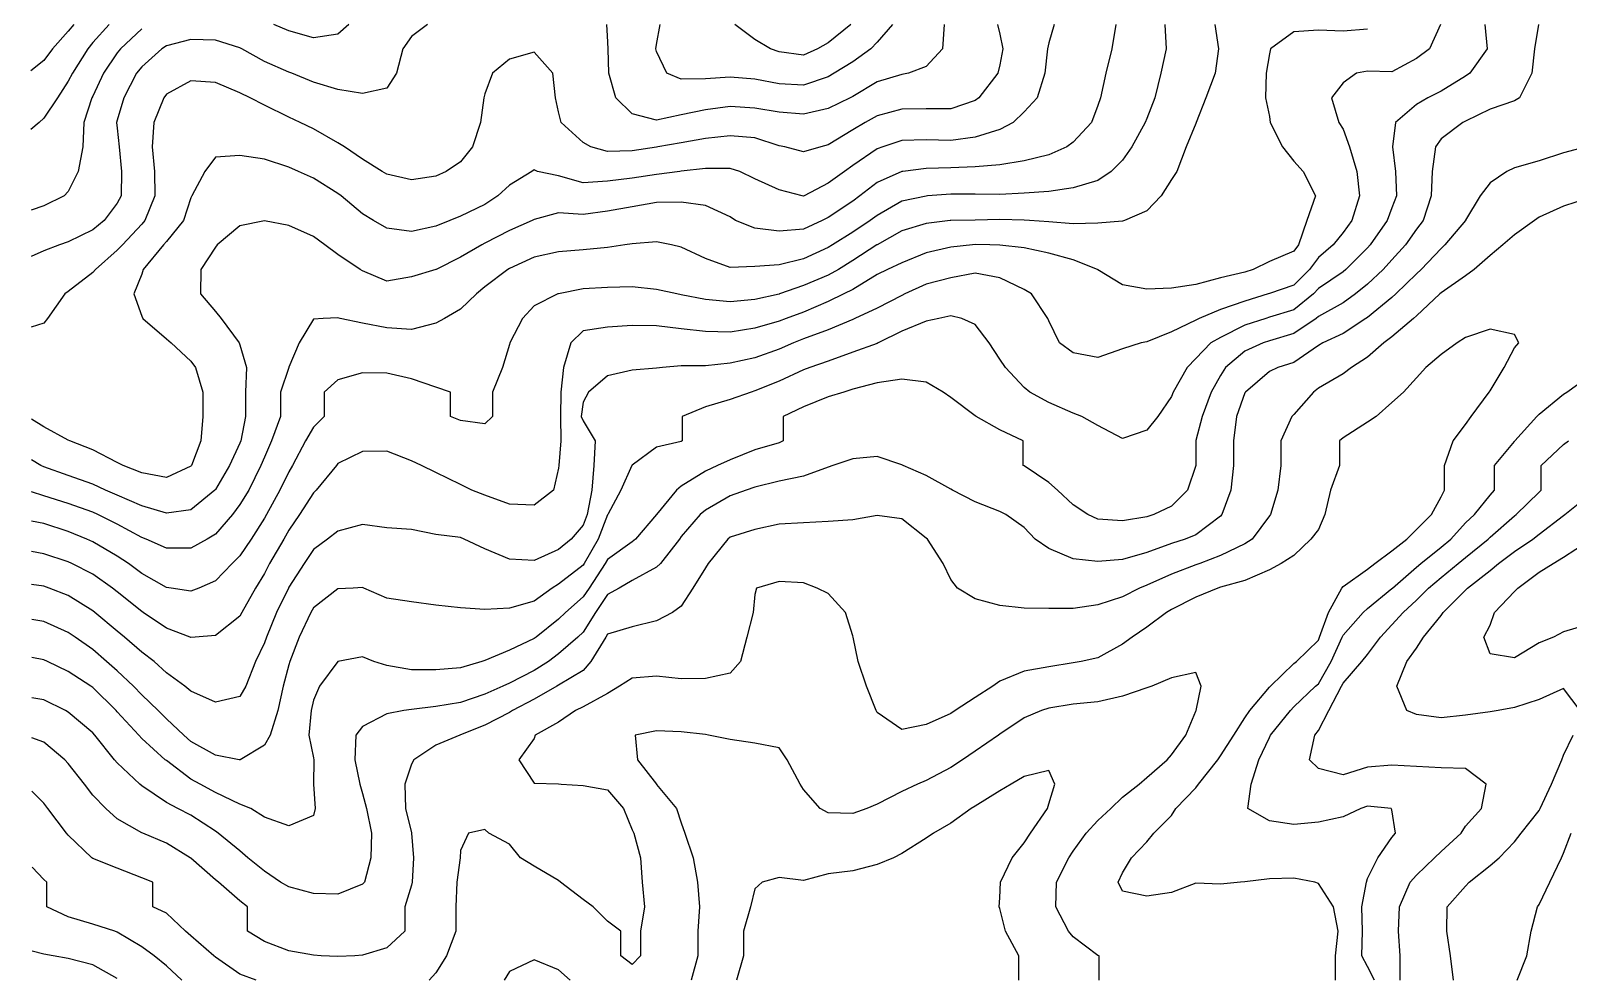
# Model space of a CAD drawing. Header units: inches. Extents: x 450896 to 463247, y 7386701 to 7399440.
# Drawn here: x 450913 to 452750, y 7387680 to 7388808 of the extents above; entities that cross this region are included whole.
import ezdxf

# ---------------------------------------------------------------- set-up
doc = ezdxf.new("R2010")
doc.units = ezdxf.units.IN
doc.header["$MEASUREMENT"] = 0

msp = doc.modelspace()

# ---------------------------------------------------------------- linework, layer by layer
for points, elevation in [([(450964.2, 7388815.4), (450957.7, 7388807.3), (450939, 7388786.2), (450928.4, 7388772.2), (450912.9, 7388759.9)], 380), ([(451006.4, 7388815.4), (450987, 7388793.8), (450980.9, 7388786.2), (450962.6, 7388756.9), (450957.7, 7388747.5), (450944.8, 7388727.6), (450928.4, 7388703.3), (450922.8, 7388698.3), (450913, 7388689.6)], 360), ([(451386.8, 7388815.4), (451367.7, 7388801), (451357.4, 7388786.2), (451349.8, 7388756.9), (451338.5, 7388739.1), (451309.2, 7388732.7), (451279.9, 7388737.7), (451250.6, 7388746.4), (451224.7, 7388756.9), (451221.3, 7388758.1), (451192, 7388771.2), (451165.2, 7388786.2), (451162.7, 7388787.4), (451133.5, 7388796.4), (451104.2, 7388797.4), (451074.9, 7388789.8), (451069.6, 7388786.2), (451045.6, 7388764.7), (451039.4, 7388756.9), (451024.2, 7388727.6), (451016.3, 7388701.1), (451015.5, 7388698.3), (451016.3, 7388691.3), (451018.7, 7388669), (451021.5, 7388639.7), (451021, 7388610.4), (451016.3, 7388601.9), (451000.6, 7388581.2), (450987, 7388569.9), (450957.7, 7388555.6), (450947.4, 7388551.9), (450928.4, 7388544.6), (450913.3, 7388537.9)], 320), ([(452067.9, 7388815.4), (452070.6, 7388803.5), (452074.4, 7388786.2), (452070.6, 7388767.1), (452068.4, 7388756.9), (452045.6, 7388727.6), (452041.4, 7388724.6), (452012.1, 7388714.4), (451982.8, 7388714.5), (451953.5, 7388714), (451924.2, 7388706.2), (451909.9, 7388698.3), (451894.9, 7388689.3), (451865.6, 7388671.3), (451856.8, 7388669), (451836.3, 7388663), (451813.7, 7388669), (451807.1, 7388670.4), (451777.8, 7388679.7), (451748.5, 7388682.4), (451719.2, 7388679.1), (451689.9, 7388674), (451662.1, 7388669), (451660.6, 7388668.7), (451631.3, 7388664.1), (451602, 7388663.6), (451582.2, 7388669), (451572.8, 7388674.4), (451546.6, 7388698.3), (451543.5, 7388710.8), (451540, 7388727.6), (451536.5, 7388756.9), (451514.2, 7388782.3), (451484.9, 7388774), (451464.4, 7388756.9), (451455.6, 7388732.5), (451454.3, 7388727.6), (451450.4, 7388698.3), (451440.6, 7388669), (451426.3, 7388651.3), (451409.4, 7388639.7), (451397, 7388634.1), (451367.7, 7388629.5), (451338.5, 7388636.3), (451332.8, 7388639.7), (451309.2, 7388654.4), (451287.6, 7388669), (451279.9, 7388673.7), (451250.6, 7388690.6), (451234.9, 7388698.3), (451221.3, 7388704.7), (451192, 7388718.8), (451174.9, 7388727.6), (451162.7, 7388733.6), (451133.5, 7388745.9), (451104.2, 7388748), (451074.9, 7388732), (451071.9, 7388727.6), (451059.8, 7388698.3), (451058, 7388669), (451060.7, 7388639.7), (451061.3, 7388610.4), (451049.2, 7388581.2), (451045.6, 7388576.7), (451022.5, 7388551.9), (451016.3, 7388545.4), (450990.1, 7388522.6), (450987, 7388519), (450957.7, 7388496.2), (450953.8, 7388493.3), (450933.1, 7388464), (450928.4, 7388458.5), (450913.4, 7388453.7)], 300), ([(452135.7, 7388815.4), (452129.2, 7388793.5), (452127.8, 7388786.2), (452124.5, 7388756.9), (452115.4, 7388727.6), (452099.9, 7388710.8), (452086.5, 7388698.3), (452070.6, 7388689.8), (452041.4, 7388680.5), (452012.1, 7388676.7), (451982.8, 7388677.5), (451953.5, 7388676.5), (451930.8, 7388669), (451924.2, 7388666.7), (451894.9, 7388646.7), (451885.1, 7388639.7), (451865.6, 7388625.5), (451837.1, 7388610.4), (451836.3, 7388610.1), (451834.6, 7388610.4), (451807.1, 7388617.7), (451777.8, 7388630.9), (451759.9, 7388639.7), (451748.5, 7388643.1), (451719.2, 7388643), (451689.9, 7388640), (451688.3, 7388639.7), (451660.6, 7388635.9), (451631.3, 7388631.5), (451602, 7388628.1), (451572.8, 7388626.2), (451543.5, 7388634.3), (451518.4, 7388639.7), (451514.2, 7388641.7), (451511.6, 7388639.7), (451484.9, 7388623.1), (451471, 7388610.4), (451455.6, 7388600.3), (451426.3, 7388586.4), (451413.7, 7388581.2), (451397, 7388574.3), (451367.7, 7388568), (451338.5, 7388571.8), (451322.2, 7388581.2), (451309.2, 7388588.9), (451283.7, 7388610.4), (451279.9, 7388613.4), (451250.6, 7388631.7), (451232.8, 7388639.7), (451221.3, 7388644.9), (451192, 7388654.2), (451162.7, 7388658.8), (451133.5, 7388656.6), (451120.7, 7388639.7), (451105.5, 7388610.4), (451104.2, 7388608.1), (451095.4, 7388581.2), (451074.9, 7388556.1), (451071.5, 7388551.9), (451047.4, 7388522.6), (451045.6, 7388516.8), (451036.1, 7388493.3), (451045.6, 7388466.8), (451046.9, 7388464), (451074.9, 7388439.5), (451080.7, 7388434.7), (451104.2, 7388412.9), (451109.6, 7388405.4), (451118.6, 7388376.1), (451118.6, 7388346.9), (451116.3, 7388317.6), (451105.1, 7388288.3), (451104.2, 7388287.3), (451074.9, 7388274.1), (451045.6, 7388279.5), (451023.3, 7388288.3), (451016.3, 7388291.9), (450987, 7388307.1), (450959.5, 7388317.6), (450957.7, 7388318.5), (450928.4, 7388334.3), (450913.6, 7388343.8)], 280), ([(452209.3, 7388815.4), (452204.3, 7388786.2), (452197.2, 7388756.9), (452190.8, 7388727.6), (452187.8, 7388718.4), (452180.3, 7388698.3), (452158.5, 7388674.7), (452150.8, 7388669), (452129.2, 7388659.6), (452099.9, 7388652.4), (452070.6, 7388647.5), (452041.4, 7388645), (452012.1, 7388643.8), (451982.8, 7388643.3), (451954.7, 7388639.7), (451953.5, 7388639.6), (451924.2, 7388626.3), (451903.3, 7388610.4), (451894.9, 7388604.3), (451865.6, 7388584.8), (451858.5, 7388581.2), (451836.3, 7388570.6), (451807.1, 7388568.3), (451777.8, 7388571.7), (451754.8, 7388581.2), (451748.5, 7388585.6), (451719.2, 7388598.9), (451689.9, 7388603), (451660.6, 7388602.4), (451631.3, 7388597.5), (451602, 7388592.3), (451572.8, 7388588.1), (451543.5, 7388590.2), (451514.2, 7388582.4), (451511.8, 7388581.2), (451484.9, 7388569.1), (451455.6, 7388553.8), (451451.8, 7388551.9), (451426.3, 7388537.2), (451397.3, 7388522.6), (451397, 7388522.4), (451367.7, 7388513.6), (451338.5, 7388508.7), (451309.2, 7388521), (451306.3, 7388522.6), (451279.9, 7388540.3), (451264.4, 7388551.9), (451250.6, 7388561.9), (451221.3, 7388575.1), (451192, 7388580.7), (451162.7, 7388574.8), (451135.8, 7388551.9), (451133.5, 7388549.2), (451116.1, 7388522.6), (451115.9, 7388493.3), (451133.5, 7388472.5), (451140.2, 7388464), (451161.8, 7388434.7), (451162.7, 7388432.3), (451170.5, 7388405.4), (451169.5, 7388376.1), (451169.5, 7388346.9), (451163.9, 7388317.6), (451162.7, 7388314.8), (451150.4, 7388288.3), (451133.5, 7388259.6), (451132.9, 7388259), (451104.2, 7388235.5), (451074.9, 7388231.2), (451045.6, 7388240), (451016.3, 7388252.9), (451002.3, 7388259), (450987, 7388266), (450957.7, 7388276.5), (450928.4, 7388286.7), (450925, 7388288.3), (450913.6, 7388294.9)], 260), ([(452268, 7388815.4), (452269.4, 7388786.2), (452263, 7388756.9), (452255.8, 7388727.6), (452246.4, 7388703), (452244.5, 7388698.3), (452228.5, 7388669), (452217.1, 7388653.3), (452203.6, 7388639.7), (452187.8, 7388629), (452158.5, 7388619.9), (452129.2, 7388615.8), (452099.9, 7388613.7), (452070.6, 7388612.2), (452041.4, 7388612.4), (452012.1, 7388612.7), (451984.3, 7388610.4), (451982.8, 7388610.3), (451953.5, 7388604.2), (451924.2, 7388587.2), (451915.9, 7388581.2), (451894.9, 7388567.2), (451870.7, 7388551.9), (451865.6, 7388548.7), (451836.3, 7388535.3), (451807.1, 7388527.9), (451777.8, 7388525.9), (451748.5, 7388524.9), (451719.2, 7388535.8), (451689.9, 7388549.2), (451678.3, 7388551.9), (451660.6, 7388555.4), (451631.3, 7388553.1), (451622.7, 7388551.9), (451602, 7388548.8), (451572.8, 7388546), (451543.5, 7388543.6), (451514.2, 7388537.2), (451484.9, 7388523.6), (451482.9, 7388522.6), (451455.6, 7388501.7), (451445.5, 7388493.3), (451426.3, 7388474.9), (451407.3, 7388464), (451397, 7388458.2), (451367.7, 7388450.7), (451338.5, 7388452.6), (451309.2, 7388458.5), (451282.7, 7388464), (451279.9, 7388464.7), (451262.2, 7388464), (451250.6, 7388463.1), (451233.4, 7388434.7), (451221.3, 7388405.7), (451221.2, 7388405.4), (451211.4, 7388376.1), (451211.4, 7388346.9), (451200.6, 7388317.6), (451192, 7388298.3), (451187.7, 7388288.3), (451173.3, 7388259), (451162.7, 7388241.6), (451153.8, 7388229.7), (451133.5, 7388206.1), (451123.8, 7388200.4), (451104.2, 7388189.7), (451074.9, 7388189.6), (451050.7, 7388200.4), (451045.6, 7388202.4), (451016.3, 7388218.1), (450993.1, 7388229.7), (450987, 7388232.4), (450957.7, 7388242.7), (450928.4, 7388251.9), (450913.7, 7388256.9)], 240), ([(452327.7, 7388815.4), (452332, 7388786.2), (452328, 7388756.9), (452317, 7388727.6), (452305.4, 7388698.3), (452304.9, 7388697.1), (452293.3, 7388669), (452282.2, 7388639.7), (452275.7, 7388629.9), (452263.3, 7388610.4), (452246.4, 7388592.5), (452219.8, 7388581.2), (452217.1, 7388580.4), (452187.8, 7388577.9), (452158.5, 7388577.2), (452129.2, 7388579.4), (452106.1, 7388581.2), (452099.9, 7388581.6), (452070.6, 7388582.2), (452041.4, 7388581.6), (452012.1, 7388581.2), (452011.4, 7388581.2), (451982.8, 7388577.5), (451953.5, 7388568.5), (451924.2, 7388552.1), (451923.8, 7388551.9), (451894.9, 7388533.1), (451877.9, 7388522.6), (451865.6, 7388515.6), (451836.3, 7388503.3), (451807.4, 7388493.3), (451807.1, 7388493.2), (451777.8, 7388486.5), (451748.5, 7388483.9), (451719.2, 7388486.7), (451689.9, 7388492.4), (451684.6, 7388493.3), (451660.6, 7388498.7), (451631.3, 7388501.7), (451602, 7388501.1), (451572.8, 7388499.3), (451543.5, 7388493.5), (451542.8, 7388493.3), (451514.2, 7388478.9), (451500.4, 7388464), (451485.4, 7388434.7), (451484.9, 7388432.7), (451476.4, 7388405.4), (451464.5, 7388376.1), (451464.5, 7388346.9), (451455.6, 7388338), (451426.3, 7388341.9), (451414.5, 7388346.9), (451414.5, 7388376.1), (451397, 7388382), (451367.7, 7388392), (451338.5, 7388398.6), (451309.2, 7388399), (451279.9, 7388390.5), (451263.5, 7388376.1), (451263.5, 7388346.9), (451250.6, 7388334), (451241.2, 7388317.6), (451225.7, 7388288.3), (451221.3, 7388280.7), (451210.4, 7388259), (451194.5, 7388229.7), (451192, 7388225.4), (451176.4, 7388200.4), (451162.7, 7388180.5), (451153.7, 7388171.1), (451133.5, 7388150.3), (451113.6, 7388141.8), (451104.2, 7388138.3), (451080.6, 7388141.8), (451074.9, 7388142.6), (451045.6, 7388159.4), (451029.7, 7388171.1), (451016.3, 7388179.9), (450987, 7388197.2), (450979.9, 7388200.4), (450957.7, 7388209.4), (450928.4, 7388218.8), (450913.8, 7388221.8)], 220), ([(452597, 7388815.4), (452583.9, 7388786.2), (452568.5, 7388774.5), (452539.2, 7388758.8), (452509.9, 7388759.3), (452497, 7388756.9), (452480.7, 7388745.4), (452467, 7388727.6), (452475.6, 7388698.3), (452480.7, 7388690), (452488.5, 7388669), (452497.4, 7388639.7), (452500.3, 7388610.4), (452491.2, 7388581.2), (452480.7, 7388566.7), (452468.8, 7388551.9), (452451.4, 7388536.8), (452440.5, 7388522.6), (452422.1, 7388503.6), (452392.8, 7388493.9), (452391.3, 7388493.3), (452363.5, 7388484.5), (452334.2, 7388474.6), (452308.8, 7388464), (452304.9, 7388462.1), (452275.7, 7388448.1), (452246.4, 7388436.1), (452239.6, 7388434.7), (452217.1, 7388427.8), (452187.8, 7388417.4), (452158.5, 7388423), (452141.9, 7388434.7), (452129.2, 7388461.1), (452128.2, 7388464), (452108.4, 7388493.3), (452099.9, 7388498.6), (452070.6, 7388512.4), (452041.4, 7388518), (452012.1, 7388512.7), (451982.8, 7388504.8), (451957.3, 7388493.3), (451953.5, 7388491.5), (451924.2, 7388476.3), (451897.4, 7388464), (451894.9, 7388462.9), (451865.6, 7388450.3), (451836.3, 7388439.5), (451824, 7388434.7), (451807.1, 7388427.4), (451777.8, 7388417), (451748.5, 7388410.5), (451719.2, 7388407.5), (451689.9, 7388407.2), (451667.7, 7388405.4), (451660.6, 7388404.7), (451631.3, 7388402.3), (451602, 7388395.4), (451579.4, 7388376.1), (451572.8, 7388364.1), (451570.4, 7388346.9), (451572.8, 7388341.7), (451587.1, 7388317.6), (451585.5, 7388288.3), (451583.1, 7388259), (451577.7, 7388229.7), (451572.8, 7388216.9), (451558.6, 7388200.4), (451543.5, 7388188.1), (451514.2, 7388174.8), (451484.9, 7388176.4), (451455.6, 7388188.9), (451430.9, 7388200.4), (451426.3, 7388202.1), (451397, 7388205.7), (451367.7, 7388211.7), (451338.5, 7388213.9), (451309.2, 7388217.8), (451279.9, 7388209.8), (451267.3, 7388200.4), (451250.6, 7388187.9), (451239.4, 7388171.1), (451221.3, 7388142.9), (451220.8, 7388141.8), (451206.5, 7388112.6), (451194.5, 7388083.3), (451192, 7388076.4), (451181.5, 7388054), (451169.7, 7388024.7), (451162.7, 7388012.3), (451133.5, 7388005.7), (451104.2, 7388018.8), (451097, 7388024.7), (451074.9, 7388040.6), (451060.2, 7388054), (451045.6, 7388065.4), (451025.1, 7388083.3), (451016.3, 7388090.5), (450989.6, 7388112.6), (450987, 7388114.6), (450957.7, 7388132.9), (450935.1, 7388141.8), (450928.4, 7388144.2), (450913.9, 7388146.3)], 180), ([(452650.1, 7388815.4), (452653.1, 7388786.2), (452632.4, 7388756.9), (452627.1, 7388753.5), (452597.8, 7388735.7), (452582, 7388727.6), (452568.5, 7388719.5), (452543.4, 7388698.3), (452539.9, 7388669), (452543.3, 7388639.7), (452544.6, 7388610.4), (452539.2, 7388596.1), (452533.6, 7388581.2), (452513.3, 7388551.9), (452509.9, 7388548.3), (452484.2, 7388522.6), (452480.7, 7388519.6), (452451.4, 7388499.6), (452445.3, 7388493.3), (452422.1, 7388474.1), (452392.8, 7388465.5), (452388.3, 7388464), (452363.5, 7388455.8), (452334.2, 7388441.4), (452322.6, 7388434.7), (452304.9, 7388416.3), (452294.5, 7388405.4), (452277.8, 7388376.1), (452275.7, 7388370.6), (452259.5, 7388346.9), (452246.4, 7388330.5), (452217.1, 7388320.5), (452187.8, 7388336), (452168.6, 7388346.9), (452158.5, 7388350.7), (452129.2, 7388363.5), (452106.7, 7388376.1), (452099.9, 7388381.5), (452077.6, 7388405.4), (452070.6, 7388415.4), (452057.8, 7388434.7), (452041.4, 7388456.6), (452025.2, 7388464), (452012.1, 7388467), (451998, 7388464), (451982.8, 7388460.6), (451953.5, 7388449), (451925.5, 7388434.7), (451924.2, 7388434.1), (451894.9, 7388423.8), (451865.6, 7388412.9), (451843.7, 7388405.4), (451836.3, 7388402.7), (451807.1, 7388389.2), (451777.8, 7388377.5), (451773.5, 7388376.1), (451748.5, 7388367.1), (451719.2, 7388358.2), (451691.1, 7388346.9), (451691.1, 7388317.6), (451689.9, 7388317.1), (451660.6, 7388310.2), (451631.3, 7388288.8), (451631, 7388288.3), (451618, 7388259), (451602.5, 7388229.7), (451602, 7388229.2), (451590.7, 7388200.4), (451574, 7388171.1), (451572.8, 7388169.2), (451543.5, 7388146.5), (451536, 7388141.8), (451514.2, 7388126.2), (451484.9, 7388118), (451455.6, 7388116.2), (451426.3, 7388118.2), (451397, 7388121.6), (451367.7, 7388125.2), (451338.5, 7388129.6), (451310.9, 7388141.8), (451309.2, 7388142.5), (451298.2, 7388141.8), (451279.9, 7388140.8), (451250.6, 7388118.2), (451247.4, 7388112.6), (451233.5, 7388083.3), (451222.4, 7388054), (451221.3, 7388050.2), (451214.5, 7388024.7), (451208.1, 7387995.4), (451198.8, 7387966.1), (451192, 7387954), (451163.2, 7387936.8), (451162.7, 7387936.7), (451162, 7387936.8), (451133.5, 7387942.3), (451104.2, 7387958.5), (451095.7, 7387966.1), (451074.9, 7387985.7), (451065, 7387995.4), (451045.6, 7388014.4), (451035.8, 7388024.7), (451016.3, 7388043.1), (451003.5, 7388054), (450987, 7388068.3), (450965.9, 7388083.3), (450957.7, 7388088.8), (450928.4, 7388101.8), (450914, 7388104.3)], 160), ([(452714.2, 7388815.4), (452709.3, 7388786.2), (452706.4, 7388756.9), (452691.4, 7388727.6), (452685.7, 7388724.2), (452656.4, 7388714.1), (452627.1, 7388699.8), (452623.9, 7388698.3), (452597.8, 7388678.6), (452591.3, 7388669), (452587.4, 7388639.7), (452585.9, 7388610.4), (452576.5, 7388581.2), (452568.5, 7388570.5), (452555.5, 7388551.9), (452539.2, 7388534.1), (452528.6, 7388522.6), (452509.9, 7388504.9), (452495.7, 7388493.3), (452480.7, 7388482.8), (452451.4, 7388466.3), (452448.5, 7388464), (452422.1, 7388445.9), (452392.8, 7388437.2), (452385.4, 7388434.7), (452363.5, 7388425), (452340.2, 7388405.4), (452334.2, 7388395.8), (452323, 7388376.1), (452312.4, 7388346.9), (452304.9, 7388318.3), (452304.7, 7388317.6), (452304.7, 7388288.3), (452294.8, 7388259), (452275.7, 7388239.8), (452254.5, 7388229.7), (452246.4, 7388227.1), (452217.1, 7388222.2), (452187.8, 7388224.1), (452175.8, 7388229.7), (452158.5, 7388241.4), (452139.4, 7388259), (452129.2, 7388267.9), (452099.9, 7388287.7), (452098.6, 7388288.3), (452098.6, 7388317.6), (452070.6, 7388330.9), (452042.6, 7388346.9), (452041.4, 7388347.8), (452012.1, 7388369.6), (452003, 7388376.1), (451982.8, 7388388), (451953.5, 7388391.5), (451924.2, 7388386.9), (451894.9, 7388379.4), (451884.2, 7388376.1), (451865.6, 7388370.3), (451836.3, 7388358.3), (451811.8, 7388346.9), (451811.8, 7388317.6), (451807.1, 7388315.5), (451777.8, 7388307), (451748.5, 7388295.1), (451733.2, 7388288.3), (451719.2, 7388281.4), (451689.9, 7388263.6), (451684.4, 7388259), (451660.6, 7388229.9), (451660.5, 7388229.7), (451635.3, 7388200.4), (451631.3, 7388197.2), (451602, 7388176.1), (451599.3, 7388171.1), (451579.9, 7388141.8), (451572.8, 7388131.2), (451551.8, 7388112.6), (451543.5, 7388104.5), (451516.7, 7388083.3), (451514.2, 7388081.4), (451484.9, 7388067.5), (451455.6, 7388055.2), (451451.7, 7388054), (451426.3, 7388046.7), (451397, 7388044.1), (451367.7, 7388044.2), (451338.5, 7388049.3), (451322.9, 7388054), (451309.2, 7388059.6), (451279.9, 7388054), (451279.9, 7388054), (451257.7, 7388024.7), (451250.6, 7388007.8), (451247.9, 7387995.4), (451245.2, 7387966.1), (451250.6, 7387939), (451251.1, 7387936.8), (451250.9, 7387907.5), (451252.7, 7387878.3), (451250.6, 7387870.2), (451221.3, 7387857.9), (451192, 7387868.1), (451175.8, 7387878.3), (451162.7, 7387883.7), (451133.5, 7387897.7), (451115.2, 7387907.5), (451104.2, 7387913.4), (451074.9, 7387935.8), (451073.6, 7387936.8), (451045.6, 7387962.2), (451042, 7387966.1), (451016.3, 7387994.1), (451015, 7387995.4), (450987, 7388022.9), (450984.6, 7388024.7), (450957.7, 7388042.2), (450933.1, 7388054), (450928.4, 7388056.2), (450914, 7388058.8)], 140), ([(451292.9, 7388815.4), (451279.9, 7388803.5), (451250.6, 7388799.3), (451221.3, 7388807.6), (451203.5, 7388815.4)], 340), ([(452004.3, 7388815.4), (452002, 7388786.2), (451982.8, 7388765), (451961.6, 7388756.9), (451953.5, 7388755.4), (451924.2, 7388746.7), (451894.9, 7388729.3), (451891.7, 7388727.6), (451865.6, 7388714.8), (451836.3, 7388708.1), (451807.1, 7388710.5), (451777.8, 7388715.1), (451748.5, 7388717.3), (451719.2, 7388713.2), (451689.9, 7388707.3), (451660.6, 7388701.1), (451631.3, 7388708.5), (451611.9, 7388727.6), (451603.4, 7388756.9), (451602.8, 7388786.2), (451602, 7388801.8), (451601.2, 7388815.4)], 320), ([(451942.5, 7388815.4), (451924.2, 7388794.2), (451916.5, 7388786.2), (451894.9, 7388770.8), (451872.7, 7388756.9), (451865.6, 7388752.9), (451836.3, 7388742.7), (451807.1, 7388744.4), (451777.8, 7388749.8), (451748.5, 7388752.3), (451719.2, 7388750.5), (451689.9, 7388749.9), (451672.7, 7388756.9), (451660.6, 7388782.8), (451659.9, 7388786.2), (451660.6, 7388791.5), (451664.8, 7388815.4)], 340), ([(451892.5, 7388815.4), (451865.6, 7388793.4), (451852.9, 7388786.2), (451836.3, 7388778.7), (451807.1, 7388782.4), (451796.6, 7388786.2), (451777.8, 7388797.3), (451754.1, 7388815.4)], 360), ([(451045.6, 7388810.2), (451020, 7388786.2), (451016.3, 7388781.5), (451000, 7388756.9), (450987, 7388729.8), (450985.9, 7388727.6), (450976.2, 7388698.3), (450975.1, 7388669), (450969.5, 7388639.7), (450957.7, 7388615.7), (450953, 7388610.4), (450928.4, 7388598.7), (450913.2, 7388593.5)], 340), ([(452509.9, 7388809.5), (452480.7, 7388807.2), (452451.4, 7388808.4), (452422.1, 7388806.4), (452394.2, 7388786.2), (452392.8, 7388780.3), (452388.8, 7388756.9), (452388, 7388727.6), (452392.8, 7388705.2), (452393.8, 7388698.3), (452408.2, 7388669), (452422.1, 7388651.8), (452433, 7388639.7), (452447.9, 7388610.4), (452437.5, 7388581.2), (452427.6, 7388551.9), (452422.1, 7388544.3), (452392.8, 7388532.1), (452373.2, 7388522.6), (452363.5, 7388519.3), (452334.2, 7388512.4), (452304.9, 7388504.4), (452275.7, 7388500), (452246.4, 7388498.9), (452217.1, 7388504.2), (452187.8, 7388522.2), (452187.3, 7388522.6), (452158.5, 7388534), (452129.2, 7388542), (452099.9, 7388548.3), (452070.6, 7388551.6), (452058.6, 7388551.9), (452041.4, 7388552.2), (452037.9, 7388551.9), (452012.1, 7388549.2), (451982.8, 7388542.6), (451953.5, 7388530.3), (451936.6, 7388522.6), (451924.2, 7388516.6), (451894.9, 7388498.7), (451884.4, 7388493.3), (451865.6, 7388484.1), (451836.3, 7388471.7), (451815.5, 7388464), (451807.1, 7388460.8), (451777.8, 7388452.3), (451748.5, 7388447.7), (451719.2, 7388448.4), (451689.9, 7388451.6), (451660.6, 7388455.3), (451631.3, 7388455.4), (451602, 7388453.5), (451572.8, 7388449.2), (451558.1, 7388434.7), (451549.4, 7388405.4), (451546.2, 7388376.1), (451545.8, 7388346.9), (451546.3, 7388317.6), (451543.9, 7388288.3), (451543.5, 7388285.1), (451537.4, 7388259), (451514.2, 7388240.8), (451484.9, 7388242.1), (451455.6, 7388252.9), (451439.9, 7388259), (451426.3, 7388265.6), (451397, 7388280.1), (451379.6, 7388288.3), (451367.7, 7388293.9), (451338.5, 7388305.5), (451309.2, 7388305), (451279.9, 7388290.5), (451278, 7388288.3), (451253.9, 7388259), (451250.6, 7388255.7), (451234.1, 7388229.7), (451221.3, 7388211.2), (451215.1, 7388200.4), (451198.2, 7388171.1), (451192, 7388159.2), (451181.5, 7388141.8), (451165.2, 7388112.6), (451162.7, 7388108.2), (451133.5, 7388085), (451109.4, 7388083.3), (451104.2, 7388082.9), (451103.5, 7388083.3), (451074.9, 7388094.1), (451047.4, 7388112.6), (451045.6, 7388113.7), (451016.3, 7388137.3), (451010.6, 7388141.8), (450987, 7388158.5), (450962.1, 7388171.1), (450957.7, 7388173.1), (450928.4, 7388182.6), (450913.8, 7388185.6)], 200), ([(452771.3, 7388669), (452744.2, 7388661.7), (452715, 7388652.4), (452685.7, 7388643.9), (452676.4, 7388639.7), (452656.4, 7388625.9), (452644.7, 7388610.4), (452627.1, 7388581.4), (452627, 7388581.2), (452602.4, 7388551.9), (452597.8, 7388547.7), (452573.9, 7388522.6), (452568.5, 7388517.5), (452543.9, 7388493.3), (452539.2, 7388489), (452509.9, 7388465.3), (452508.1, 7388464), (452480.7, 7388446.2), (452456.5, 7388434.7), (452451.4, 7388431.8), (452422.1, 7388411.5), (452402.8, 7388405.4), (452392.8, 7388400.7), (452364.2, 7388376.1), (452363.5, 7388375), (452353.3, 7388346.9), (452349.9, 7388317.6), (452349.9, 7388288.3), (452346.5, 7388259), (452336.1, 7388229.7), (452334.2, 7388227.8), (452304.9, 7388205.4), (452292.2, 7388200.4), (452275.7, 7388194.9), (452246.4, 7388184.3), (452217.1, 7388176), (452187.8, 7388173.6), (452158.5, 7388176.9), (452129.2, 7388189), (452113, 7388200.4), (452099.9, 7388214.1), (452077.9, 7388229.7), (452070.6, 7388233.2), (452041.4, 7388244.9), (452014.3, 7388259), (452012.1, 7388260), (451982.8, 7388276.2), (451955.1, 7388288.3), (451953.5, 7388289), (451924.2, 7388299), (451894.9, 7388296.4), (451871.1, 7388288.3), (451865.6, 7388286.4), (451836.3, 7388275.7), (451807.1, 7388269.7), (451777.8, 7388262.6), (451767.8, 7388259), (451748.5, 7388252.1), (451719.2, 7388234.8), (451712.7, 7388229.7), (451689.9, 7388203.5), (451687.9, 7388200.4), (451665.4, 7388171.1), (451660.6, 7388166.7), (451631.3, 7388150.8), (451615.7, 7388141.8), (451602, 7388134.3), (451587.8, 7388112.6), (451572.8, 7388089.3), (451566.6, 7388083.3), (451543.5, 7388063.1), (451531.4, 7388054), (451514.2, 7388043.2), (451484.9, 7388028.3), (451477.1, 7388024.7), (451455.6, 7388015), (451426.3, 7388005.2), (451397, 7388000.5), (451367.7, 7387996.8), (451358.6, 7387995.4), (451338.5, 7387991.5), (451309.2, 7387976.3), (451301.3, 7387966.1), (451299.9, 7387936.8), (451305.9, 7387907.5), (451309.2, 7387896.4), (451314.2, 7387878.3), (451320.1, 7387849), (451319.4, 7387819.7), (451311.6, 7387790.4), (451309.2, 7387787.9), (451279.9, 7387775.9), (451250.6, 7387776.8), (451221.3, 7387784.8), (451211.3, 7387790.4), (451192, 7387803.4), (451172.2, 7387819.7), (451162.7, 7387827.7), (451136.8, 7387849), (451133.5, 7387851.2), (451104.2, 7387870.5), (451088.7, 7387878.3), (451074.9, 7387885.5), (451045.6, 7387905.4), (451043.1, 7387907.5), (451016.3, 7387932.9), (451012.8, 7387936.8), (450989.5, 7387966.1), (450987, 7387968.8), (450957.7, 7387993.6), (450954.5, 7387995.4), (450928.4, 7388008.1), (450914.1, 7388010.8)], 120), ([(452773.5, 7388607.9), (452744.2, 7388598.2), (452715, 7388584.9), (452709.4, 7388581.2), (452685.7, 7388563.9), (452671.7, 7388551.9), (452656.4, 7388539.4), (452637.2, 7388522.6), (452627.1, 7388515.1), (452597.8, 7388494.8), (452596.2, 7388493.3), (452568.5, 7388467), (452565.1, 7388464), (452539.2, 7388442.1), (452529.3, 7388434.7), (452509.9, 7388417.7), (452491, 7388405.4), (452480.7, 7388397.9), (452451.4, 7388380.8), (452445.6, 7388376.1), (452422.1, 7388349.3), (452419.4, 7388346.9), (452406.3, 7388317.6), (452406.3, 7388288.3), (452402.8, 7388259), (452394.2, 7388229.7), (452392.8, 7388228), (452372.3, 7388200.4), (452363.5, 7388194.8), (452334.2, 7388180.8), (452309.5, 7388171.1), (452304.9, 7388169.5), (452275.7, 7388158.4), (452246.4, 7388145.5), (452237.4, 7388141.8), (452217.1, 7388131.2), (452187.8, 7388121.7), (452158.5, 7388117.4), (452129.2, 7388117.4), (452099.9, 7388117.7), (452070.6, 7388121.2), (452041.4, 7388128.8), (452020, 7388141.8), (452012.1, 7388152.2), (452002.8, 7388171.1), (451984.1, 7388200.4), (451982.8, 7388201.3), (451953.5, 7388224.5), (451924.2, 7388228.7), (451894.9, 7388223.4), (451865.6, 7388221.4), (451836.3, 7388219.6), (451807.1, 7388218), (451777.8, 7388211.8), (451748.5, 7388202.7), (451745.6, 7388200.4), (451722.2, 7388171.1), (451719.2, 7388166.1), (451703.8, 7388141.8), (451689.9, 7388120.4), (451679.5, 7388112.6), (451660.6, 7388102.5), (451631.3, 7388095.5), (451602, 7388086.6), (451600, 7388083.3), (451581.9, 7388054), (451572.8, 7388043.4), (451543.5, 7388025.9), (451541.5, 7388024.7), (451514.2, 7388009), (451488.6, 7387995.4), (451484.9, 7387993.1), (451455.6, 7387978.2), (451426.3, 7387966.3), (451425.6, 7387966.1), (451397, 7387954.1), (451370.6, 7387936.8), (451367.7, 7387931.4), (451359.9, 7387907.5), (451360.5, 7387878.3), (451367.7, 7387849.3), (451367.8, 7387849), (451370.3, 7387819.7), (451368.7, 7387790.4), (451367.7, 7387786.7), (451359.7, 7387761.1), (451359.7, 7387731.8), (451338.5, 7387711.8), (451309.2, 7387703.1), (451300.2, 7387702.5), (451279.9, 7387701.5), (451259.8, 7387702.5), (451250.6, 7387703.1), (451221.3, 7387708.2), (451192, 7387719.4), (451171.8, 7387731.8), (451171.8, 7387761.1), (451162.7, 7387768.1), (451137.1, 7387790.4), (451133.5, 7387793.4), (451104.2, 7387819.1), (451103.4, 7387819.7), (451074.9, 7387837), (451046.7, 7387849), (451045.6, 7387849.5), (451016.3, 7387866), (451002.7, 7387878.3), (450987, 7387894.5), (450977, 7387907.5), (450957.7, 7387932.2), (450953.6, 7387936.8), (450928.4, 7387957.8), (450914.2, 7387962.7)], 100), ([(452471.8, 7387673.2), (452471.8, 7387702.5), (452475.1, 7387731.8), (452469.3, 7387761.1), (452451.4, 7387788.8), (452447.1, 7387790.4), (452422.1, 7387795.4), (452392.8, 7387794.3), (452363.5, 7387790.8), (452358.3, 7387790.4), (452334.2, 7387788.2), (452304.9, 7387789.2), (452275.7, 7387778.2), (452246.4, 7387773.8), (452217.1, 7387779.7), (452211.9, 7387790.4), (452217.1, 7387801.5), (452227.9, 7387819.7), (452246.4, 7387838.7), (452254.7, 7387849), (452275.7, 7387870), (452280.9, 7387878.3), (452304.9, 7387903.3), (452308.2, 7387907.5), (452331.1, 7387936.8), (452334.2, 7387941.3), (452350.1, 7387966.1), (452363.5, 7387986.7), (452369.2, 7387995.4), (452392.8, 7388023.4), (452394, 7388024.7), (452422.1, 7388051.6), (452425.1, 7388054), (452451.4, 7388079.7), (452452.8, 7388083.3), (452463.4, 7388112.6), (452479.3, 7388141.8), (452480.7, 7388143.8), (452509.9, 7388164.5), (452518.8, 7388171.1), (452539.2, 7388186.4), (452557, 7388200.4), (452568.5, 7388212), (452586.5, 7388229.7), (452597.8, 7388251), (452602.1, 7388259), (452602.1, 7388288.3), (452612.4, 7388317.6), (452627.1, 7388337.4), (452633.8, 7388346.9), (452655.5, 7388376.1), (452656.4, 7388377.6), (452673.3, 7388405.4), (452685.7, 7388428.7), (452690.9, 7388434.7), (452685.7, 7388444.8), (452656.4, 7388451.1), (452627.1, 7388441.3), (452617.2, 7388434.7), (452597.8, 7388421.1), (452579.8, 7388405.4), (452568.5, 7388393.1), (452553.1, 7388376.1), (452539.2, 7388363.7), (452520.5, 7388346.9), (452509.9, 7388340.2), (452480.7, 7388321.3), (452476.3, 7388317.6), (452476.3, 7388288.3), (452465.6, 7388259), (452459, 7388229.7), (452451.4, 7388211.9), (452442.2, 7388200.4), (452422.1, 7388180.8), (452406.9, 7388171.1), (452392.8, 7388163.8), (452363.5, 7388150.9), (452334.2, 7388142.8), (452331.2, 7388141.8), (452304.9, 7388130.9), (452275.7, 7388116.1), (452269.7, 7388112.6), (452246.4, 7388095.3), (452228.7, 7388083.3), (452217.1, 7388074.8), (452187.8, 7388058.3), (452168, 7388054), (452158.5, 7388052.4), (452129.2, 7388047.8), (452099.9, 7388042.5), (452070.6, 7388030.4), (452062.2, 7388024.7), (452041.4, 7388011), (452017.5, 7387995.4), (452012.1, 7387991.8), (451982.8, 7387978.7), (451953.5, 7387972.9), (451924.2, 7387993.2), (451923, 7387995.4), (451911.4, 7388024.7), (451901.6, 7388054), (451895.3, 7388083.3), (451894.9, 7388084.8), (451886.4, 7388112.6), (451865.6, 7388135.4), (451852.5, 7388141.8), (451836.3, 7388148.2), (451807.1, 7388149.5), (451780, 7388141.8), (451777.8, 7388134.1), (451776, 7388112.6), (451768.6, 7388083.3), (451760.8, 7388054), (451748.5, 7388040.2), (451719.2, 7388033.9), (451689.9, 7388033.5), (451660.6, 7388036.4), (451631.3, 7388034.2), (451616.4, 7388024.7), (451602, 7388015.9), (451572.8, 7388000), (451563.9, 7387995.4), (451543.5, 7387981.5), (451515.7, 7387966.1), (451514.2, 7387962), (451496.1, 7387936.8), (451514.2, 7387908.7), (451543.5, 7387907.9), (451546.8, 7387907.5), (451572.8, 7387905.8), (451602, 7387900.9), (451621.1, 7387878.3), (451631.3, 7387853), (451633.6, 7387849), (451641.2, 7387819.7), (451643.5, 7387790.4), (451646.1, 7387761.1), (451641.3, 7387731.8), (451641.3, 7387702.5), (451631.3, 7387692), (451618, 7387702.5), (451618, 7387731.8), (451602, 7387743.9), (451584.9, 7387761.1), (451572.8, 7387769.9), (451546, 7387790.4), (451543.5, 7387792.3), (451514.2, 7387809.4), (451498, 7387819.7), (451484.9, 7387835.7), (451460.3, 7387849), (451455.6, 7387853.2), (451435.8, 7387849), (451426.3, 7387828.2), (451426.1, 7387819.7), (451421.9, 7387790.4), (451420.8, 7387761.1), (451420.8, 7387731.8), (451409.6, 7387702.5), (451397, 7387682.1), (451389, 7387673.2)], 80), ([(452518.4, 7387673.2), (452509.9, 7387689.8), (452503.3, 7387702.5), (452503.8, 7387731.8), (452503.3, 7387761.1), (452508.8, 7387790.4), (452509.9, 7387794.8), (452522.1, 7387819.7), (452539.2, 7387843.7), (452543.6, 7387849), (452539.2, 7387876.9), (452538.2, 7387878.3), (452509.9, 7387881.3), (452501.8, 7387878.3), (452480.7, 7387868.3), (452451.4, 7387862.1), (452422.1, 7387859.2), (452392.8, 7387863.7), (452366.9, 7387878.3), (452371.1, 7387907.5), (452380, 7387936.8), (452392.8, 7387963.3), (452394.2, 7387966.1), (452417.8, 7387995.4), (452422.1, 7387999.8), (452448, 7388024.7), (452451.4, 7388027.5), (452466.6, 7388054), (452479.5, 7388083.3), (452480.7, 7388085.6), (452504.6, 7388112.6), (452509.9, 7388117.3), (452539.2, 7388141.2), (452539.9, 7388141.8), (452568.5, 7388166.8), (452573.7, 7388171.1), (452597.8, 7388190.7), (452609.4, 7388200.4), (452627.1, 7388219.8), (452637.6, 7388229.7), (452656.4, 7388253), (452661.8, 7388259), (452661.8, 7388288.3), (452685.7, 7388317.1), (452686.1, 7388317.6), (452712.2, 7388346.9), (452715, 7388349.7), (452744.2, 7388373.5), (452748.1, 7388376.1), (452773.5, 7388394.2)], 100), ([(452548.9, 7387673.2), (452548.8, 7387702.5), (452547.1, 7387731.8), (452548, 7387761.1), (452560.8, 7387790.4), (452568.5, 7387798.6), (452590, 7387819.7), (452597.8, 7387827), (452621.7, 7387849), (452627.1, 7387857.4), (452646.1, 7387878.3), (452651.7, 7387907.5), (452627.1, 7387926.3), (452597.8, 7387926.9), (452568.5, 7387928.7), (452539.2, 7387930.3), (452509.9, 7387927.7), (452480.7, 7387918.8), (452451.4, 7387926.2), (452440.8, 7387936.8), (452446.9, 7387966.1), (452451.4, 7387971.6), (452463.8, 7387995.4), (452478.9, 7388024.7), (452480.7, 7388028.2), (452503.1, 7388054), (452509.9, 7388062.5), (452525.3, 7388083.3), (452539.2, 7388098), (452552.7, 7388112.6), (452568.5, 7388127.2), (452582.9, 7388141.8), (452597.8, 7388154.6), (452618.4, 7388171.1), (452627.1, 7388178.4), (452654.1, 7388200.4), (452656.4, 7388202.6), (452685.7, 7388228.3), (452687.5, 7388229.7), (452715, 7388256.5), (452717.6, 7388259), (452717.6, 7388288.3), (452744.2, 7388313.3), (452750.1, 7388317.6)], 120), ([(452764, 7387995.4), (452744.2, 7388021.8), (452715, 7388008.5), (452685.7, 7387999.1), (452665.9, 7387995.4), (452656.4, 7387993.8), (452627.1, 7387990.1), (452597.8, 7387986.8), (452568.5, 7387990.8), (452557, 7387995.4), (452545.1, 7388024.7), (452556.8, 7388054), (452568.5, 7388070), (452577, 7388083.3), (452597.8, 7388109), (452600.5, 7388112.6), (452627.1, 7388139.3), (452629.6, 7388141.8), (452656.4, 7388162.9), (452666.4, 7388171.1), (452685.7, 7388185.4), (452707.5, 7388200.4), (452715, 7388206.3), (452744.2, 7388228.5), (452745.9, 7388229.7), (452773.5, 7388252.1)], 140), ([(452773.5, 7388098.4), (452744.2, 7388089.4), (452732, 7388083.3), (452715, 7388076.3), (452685.7, 7388058.4), (452656.4, 7388063.2), (452649.1, 7388083.3), (452656.4, 7388097.7), (452661.8, 7388112.6), (452685.7, 7388137.7), (452689.6, 7388141.8), (452715, 7388160.8), (452731.7, 7388171.1), (452744.2, 7388178.8), (452773.5, 7388197.8)], 160), ([(452189.3, 7387673.2), (452189.3, 7387702.5), (452187.8, 7387702.7), (452158.5, 7387725.2), (452152.8, 7387731.8), (452137.5, 7387761.1), (452138.5, 7387790.4), (452153, 7387819.7), (452158.5, 7387827.4), (452173.8, 7387849), (452187.8, 7387864.1), (452203.2, 7387878.3), (452217.1, 7387891.8), (452237.3, 7387907.5), (452246.4, 7387915.4), (452270.5, 7387936.8), (452275.7, 7387942.5), (452292.8, 7387966.1), (452304.9, 7387994.7), (452305.3, 7387995.4), (452311.4, 7388024.7), (452304.9, 7388040.8), (452275.7, 7388034.7), (452252.2, 7388024.7), (452246.4, 7388022.6), (452217.1, 7388012.5), (452187.8, 7388006), (452158.5, 7388003.3), (452129.2, 7387998.4), (452120.5, 7387995.4), (452099.9, 7387986.8), (452070.6, 7387967.4), (452068.9, 7387966.1), (452041.4, 7387946.8), (452026.2, 7387936.8), (452012.1, 7387927.6), (451982.8, 7387911.9), (451972.5, 7387907.5), (451953.5, 7387898.8), (451924.2, 7387883.7), (451911.8, 7387878.3), (451894.9, 7387872.6), (451865.6, 7387873.3), (451856, 7387878.3), (451836.3, 7387901.1), (451832.2, 7387907.5), (451816.8, 7387936.8), (451807.1, 7387951.1), (451777.8, 7387956.4), (451748.5, 7387960.7), (451722.6, 7387966.1), (451719.2, 7387966.7), (451689.9, 7387970.2), (451660.6, 7387971.1), (451635, 7387966.1), (451637.8, 7387936.8), (451660.3, 7387907.5), (451660.6, 7387907.2), (451684.5, 7387878.3), (451689.9, 7387861.3), (451694.3, 7387849), (451704.4, 7387819.7), (451709.6, 7387790.4), (451711.7, 7387761.1), (451710, 7387731.8), (451710, 7387702.5), (451701.8, 7387673.2)], 60), ([(452612.5, 7387673.2), (452609, 7387702.5), (452604.9, 7387731.8), (452605.3, 7387761.1), (452627.1, 7387785.8), (452631.3, 7387790.4), (452656.4, 7387810.4), (452667.2, 7387819.7), (452685.7, 7387838.7), (452693.5, 7387849), (452715, 7387875.9), (452716.4, 7387878.3), (452729.6, 7387907.5), (452742.1, 7387936.8), (452744.2, 7387942.3), (452755.7, 7387966.1)], 140), ([(452093.4, 7387673.2), (452093.4, 7387702.5), (452077.5, 7387731.8), (452070.6, 7387759), (452070, 7387761.1), (452070.6, 7387771.9), (452071.5, 7387790.4), (452085.3, 7387819.7), (452099.9, 7387837.4), (452107.4, 7387849), (452127.7, 7387878.3), (452129.2, 7387884.2), (452136.5, 7387907.5), (452129.2, 7387923.9), (452099.9, 7387916.5), (452084.2, 7387907.5), (452070.6, 7387899.5), (452041.4, 7387881.3), (452036.3, 7387878.3), (452012.1, 7387861), (451991.4, 7387849), (451982.8, 7387843.1), (451953.5, 7387824.7), (451943.8, 7387819.7), (451924.2, 7387811.5), (451894.9, 7387804.1), (451865.6, 7387800.5), (451836.3, 7387792.5), (451807.1, 7387796.2), (451786.6, 7387790.4), (451777.8, 7387782.5), (451772.9, 7387761.1), (451764.3, 7387731.8), (451764.3, 7387702.5), (451755.9, 7387673.2)], 40), ([(451182.3, 7387673.2), (451162.7, 7387680.5), (451133.5, 7387701), (451131.7, 7387702.5), (451104.2, 7387726.3), (451097.8, 7387731.8), (451074.9, 7387753.2), (451058.9, 7387761.1), (451058.9, 7387790.4), (451045.6, 7387795.7), (451016.3, 7387807.2), (450987, 7387818.9), (450985.8, 7387819.7), (450957.7, 7387846.6), (450955.7, 7387849), (450933.5, 7387878.3), (450928.4, 7387884.7), (450914.3, 7387899)], 80), ([(452688.7, 7387673.2), (452700.5, 7387702.5), (452705.6, 7387731.8), (452713.2, 7387761.1), (452715, 7387763.8), (452727.6, 7387790.4), (452741.6, 7387819.7), (452744.2, 7387825), (452753.4, 7387849)], 160), ([(451093.4, 7387673.2), (451074.9, 7387690.4), (451060.2, 7387702.5), (451045.6, 7387713.2), (451016.3, 7387730.7), (451013.4, 7387731.8), (450987, 7387740.1), (450957.7, 7387748.9), (450932.3, 7387761.1), (450932.3, 7387790.4), (450928.4, 7387793.6), (450914.4, 7387808.5)], 60), ([(451016.3, 7387675.3), (450987, 7387691.8), (450957.7, 7387699.3), (450939.6, 7387702.5), (450928.4, 7387704.5), (450914.6, 7387707.8)], 40), ([(451557.4, 7387673.2), (451543.5, 7387685.6), (451514.2, 7387697.5), (451484.9, 7387683.7), (451478.7, 7387673.2)], 60)]:
    msp.add_lwpolyline(points, dxfattribs=dict(elevation=elevation))

doc.saveas('drawing.dxf')
